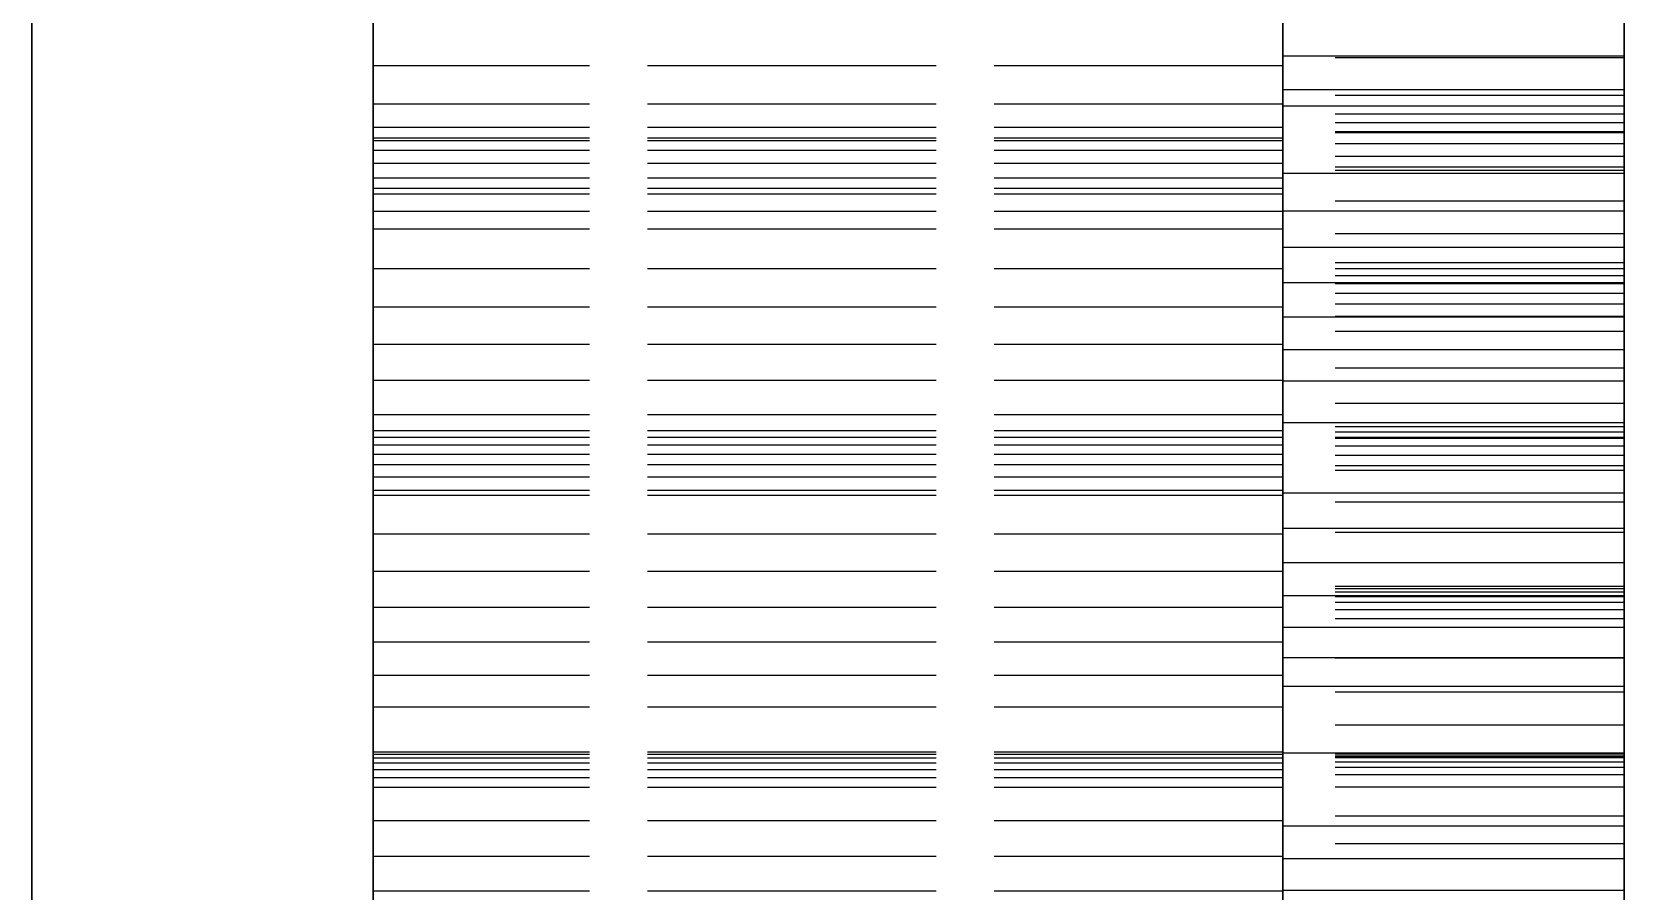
# Model space of a CAD drawing. Header units: millimetres. Extents: x -13 to 234, y -140 to 87.
# Drawn here: x 95.25 to 102.25, y -45.5 to -41.72 of the extents above; entities that cross this region are included whole.
import ezdxf

# ---------------------------------------------------------------- set-up
doc = ezdxf.new("R2010")
doc.units = ezdxf.units.MM
doc.linetypes.add('DASHED', pattern=[1.524, 1.27, -0.254])
doc.layers.add('HIDDEN', color=8, linetype='DASHED')
doc.layers.add('VISIBLE', color=7, linetype='CONTINUOUS')

msp = doc.modelspace()

# ---------------------------------------------------------------- linework, layer by layer
at = {"layer": 'HIDDEN'}
for points in [[(100.75, -41.42976), (100.75, -41.98929), (100.75, -42.54881), (100.75, -43.10833), (100.75, -43.66786), (100.75, -44.22738), (100.75, -44.7869), (100.75, -45.34643), (100.75, -45.90595), (100.75, -46.46548), (100.75, -47.025), (100.75, -47.58452), (100.75, -48.14405), (100.75, -48.70357), (100.75, -49.2631)], [(102.25, -41.42976), (102.25, -41.98929), (102.25, -42.54881), (102.25, -43.10833), (102.25, -43.66786), (102.25, -44.22738), (102.25, -44.7869), (102.25, -45.34643), (102.25, -45.90595), (102.25, -46.46548), (102.25, -47.025), (102.25, -47.58452), (102.25, -48.14405), (102.25, -48.70357), (102.25, -49.2631)], [(95.25, -41.66786), (95.25, -42.275), (95.25, -42.88214), (95.25, -43.48929), (95.25, -44.09643), (95.25, -44.70357), (95.25, -45.31071), (95.25, -45.91786), (95.25, -46.525), (95.25, -47.13214), (95.25, -47.73929), (95.25, -48.34643), (95.25, -48.95357)], [(96.75, -41.66786), (96.75, -42.275), (96.75, -42.88214), (96.75, -43.48929), (96.75, -44.09643), (96.75, -44.70357), (96.75, -45.31071), (96.75, -45.91786), (96.75, -46.525), (96.75, -47.13214), (96.75, -47.73929), (96.75, -48.34643), (96.75, -48.95357)], [(96.75, -41.66786), (96.75, -42.275), (96.75, -42.88214), (96.75, -43.48929), (96.75, -44.09643), (96.75, -44.70357), (96.75, -45.31071), (96.75, -45.91786), (96.75, -46.525), (96.75, -47.13214), (96.75, -47.73929), (96.75, -48.34643), (96.75, -48.95357)], [(96.75, -41.87438), (96.75, -41.70085)], [(96.75, -41.70085), (96.75, -41.87438)], [(100.75, -41.66786), (100.75, -42.275), (100.75, -42.88214), (100.75, -43.48929), (100.75, -44.09643), (100.75, -44.70357), (100.75, -45.31071), (100.75, -45.91786), (100.75, -46.525), (100.75, -47.13214), (100.75, -47.73929), (100.75, -48.34643), (100.75, -48.95357)], [(100.75, -41.66882), (100.75, -41.83869)], [(100.75, -41.87438), (100.75, -41.70085)], [(100.75, -41.70085), (100.75, -41.87438)], [(100.75, -45.62619), (100.75, -45.34643), (100.75, -45.06667), (100.75, -44.7869), (100.75, -44.50714), (100.75, -44.22738), (100.75, -43.94762), (100.75, -43.66786), (100.75, -43.3881), (100.75, -43.10833), (100.75, -42.82857), (100.75, -42.54881), (100.75, -42.26905), (100.75, -41.98929), (100.75, -41.70952)], [(100.75, -41.97992), (100.75, -41.84968), (100.75, -41.71945)], [(102.25, -41.66882), (102.25, -41.83869)], [(102.25, -45.62619), (102.25, -45.34643), (102.25, -45.06667), (102.25, -44.7869), (102.25, -44.50714), (102.25, -44.22738), (102.25, -43.94762), (102.25, -43.66786), (102.25, -43.3881), (102.25, -43.10833), (102.25, -42.82857), (102.25, -42.54881), (102.25, -42.26905), (102.25, -41.98929), (102.25, -41.70952)], [(100.75, -41.83869), (100.75, -42.00396)], [(102.25, -41.83869), (100.75, -41.83869)], [(102.25, -41.83869), (102.25, -42.00396)], [(96.75, -42.04234), (96.75, -41.87438)], [(96.75, -41.87438), (96.75, -42.04234)], [(100.75, -41.87438), (96.75, -41.87438)], [(100.75, -41.87438), (96.75, -41.87438)], [(100.75, -42.04234), (100.75, -41.87438)], [(100.75, -41.87438), (100.75, -42.04234)], [(100.75, -42.33432), (100.75, -41.97992)], [(96.75, -42.20414), (96.75, -42.04234)], [(96.75, -42.04234), (96.75, -42.20414)], [(100.75, -42.04234), (96.75, -42.04234)], [(100.75, -42.04234), (96.75, -42.04234)], [(100.75, -42.00396), (100.75, -42.16437)], [(102.25, -42.00396), (100.75, -42.00396)], [(100.75, -42.20414), (100.75, -42.04234)], [(100.75, -42.04234), (100.75, -42.20414)], [(100.75, -43.26188), (100.75, -43.24268), (100.75, -43.22348), (100.75, -43.20427), (100.75, -43.18507), (100.75, -43.16587), (100.75, -43.14667), (100.75, -43.12747), (100.75, -43.10827), (100.75, -43.08907), (100.75, -43.06987), (100.75, -43.05066), (100.75, -43.03146), (100.75, -43.01226), (100.75, -42.99306), (100.75, -42.97386), (100.75, -42.95466), (100.75, -42.93546), (100.75, -42.91626), (100.75, -42.89705), (100.75, -42.87785), (100.75, -42.85865), (100.75, -42.83945), (100.75, -42.82025), (100.75, -42.80105), (100.75, -42.78185), (100.75, -42.76265), (100.75, -42.74344), (100.75, -42.72424), (100.75, -42.70504), (100.75, -42.68584), (100.75, -42.66664), (100.75, -42.64744), (100.75, -42.62824), (100.75, -42.60904), (100.75, -42.58983), (100.75, -42.57063), (100.75, -42.55143), (100.75, -42.53223), (100.75, -42.51303), (100.75, -42.49383), (100.75, -42.47463), (100.75, -42.45543), (100.75, -42.43622), (100.75, -42.41702), (100.75, -42.39782), (100.75, -42.37862), (100.75, -42.35942), (100.75, -42.34022), (100.75, -42.32102), (100.75, -42.30182), (100.75, -42.28261), (100.75, -42.26341), (100.75, -42.24421), (100.75, -42.22501), (100.75, -42.20581), (100.75, -42.18661), (100.75, -42.16741), (100.75, -42.14821), (100.75, -42.129), (100.75, -42.1098), (100.75, -42.0906), (100.75, -42.0714), (100.75, -42.0522)], [(100.75, -42.0522), (100.75, -42.08596)], [(102.25, -42.00396), (102.25, -42.16437)], [(102.25, -42.0522), (102.25, -42.08596)], [(102.25, -42.33432), (102.25, -42.0522)], [(100.75, -42.08596), (100.75, -42.12469)], [(102.25, -42.08596), (100.75, -42.08596)], [(100.75, -42.12469), (100.75, -42.16859)], [(102.25, -42.12469), (100.75, -42.12469)], [(102.25, -42.08596), (102.25, -42.12469)], [(102.25, -42.12469), (102.25, -42.16859)], [(96.75, -42.41311), (96.75, -42.14499)], [(96.75, -42.14499), (96.75, -42.19275)], [(96.75, -42.19275), (96.75, -42.14499)], [(96.75, -42.14499), (96.75, -42.41311)], [(100.75, -42.14499), (96.75, -42.14499)], [(100.75, -42.14499), (96.75, -42.14499)], [(96.75, -42.19275), (96.75, -42.24577)], [(96.75, -42.24577), (96.75, -42.19275)], [(100.75, -42.19275), (96.75, -42.19275)], [(100.75, -42.19275), (96.75, -42.19275)], [(96.75, -42.5155), (96.75, -42.20414)], [(96.75, -42.20414), (96.75, -42.5155)], [(100.75, -42.20414), (96.75, -42.20414)], [(100.75, -42.20414), (96.75, -42.20414)], [(100.75, -42.41311), (100.75, -42.14499)], [(100.75, -42.14499), (100.75, -42.19275)], [(100.75, -42.19275), (100.75, -42.14499)], [(100.75, -42.14499), (100.75, -42.41311)], [(100.75, -42.16437), (100.75, -42.3196)], [(102.25, -42.16437), (100.75, -42.16437)], [(100.75, -42.16859), (100.75, -42.2179)], [(102.25, -42.16859), (100.75, -42.16859)], [(100.75, -42.19275), (100.75, -42.24577)], [(100.75, -42.24577), (100.75, -42.19275)], [(100.75, -42.5155), (100.75, -42.20414)], [(100.75, -42.20414), (100.75, -42.5155)], [(102.25, -42.16437), (102.25, -42.3196)], [(102.25, -42.16859), (102.25, -42.2179)], [(96.75, -42.24577), (96.75, -42.30426)], [(96.75, -42.30426), (96.75, -42.24577)], [(100.75, -42.24577), (96.75, -42.24577)], [(100.75, -42.24577), (96.75, -42.24577)], [(100.75, -42.2179), (100.75, -42.27298)], [(102.25, -42.2179), (100.75, -42.2179)], [(100.75, -42.24577), (100.75, -42.30426)], [(100.75, -42.30426), (100.75, -42.24577)], [(100.75, -42.27298), (100.75, -42.33432)], [(102.25, -42.27298), (100.75, -42.27298)], [(102.25, -42.2179), (102.25, -42.27298)], [(102.25, -42.27298), (102.25, -42.33432)], [(96.75, -42.30426), (96.75, -42.36845)], [(96.75, -42.36845), (96.75, -42.30426)], [(100.75, -42.30426), (96.75, -42.30426)], [(100.75, -42.30426), (96.75, -42.30426)], [(100.75, -42.30426), (100.75, -42.36845)], [(100.75, -42.36845), (100.75, -42.30426)], [(100.75, -42.3196), (100.75, -42.46926)], [(102.25, -42.3196), (100.75, -42.3196)], [(102.25, -42.33432), (100.75, -42.33432)], [(102.25, -42.3196), (102.25, -42.46926)], [(96.75, -42.36845), (96.75, -42.43869)], [(96.75, -42.43869), (96.75, -42.36845)], [(100.75, -42.36845), (96.75, -42.36845)], [(100.75, -42.36845), (96.75, -42.36845)], [(96.75, -42.59254), (96.75, -42.41311)], [(96.75, -42.41311), (96.75, -42.59254)], [(100.75, -42.41311), (96.75, -42.41311)], [(100.75, -42.41311), (96.75, -42.41311)], [(100.75, -42.36845), (100.75, -42.43869)], [(100.75, -42.43869), (100.75, -42.36845)], [(100.75, -42.59254), (100.75, -42.41311)], [(100.75, -42.41311), (100.75, -42.59254)], [(96.75, -42.43869), (96.75, -42.5155)], [(96.75, -42.5155), (96.75, -42.43869)], [(100.75, -42.43869), (96.75, -42.43869)], [(100.75, -42.43869), (96.75, -42.43869)], [(100.75, -42.43869), (100.75, -42.5155)], [(100.75, -42.5155), (100.75, -42.43869)], [(100.75, -42.46926), (100.75, -42.61277)], [(102.25, -42.46926), (100.75, -42.46926)], [(102.25, -42.46926), (102.25, -42.61277)], [(100.75, -42.5155), (96.75, -42.5155)], [(100.75, -42.5155), (96.75, -42.5155)], [(96.75, -42.76706), (96.75, -42.59254)], [(96.75, -42.59254), (96.75, -42.76706)], [(100.75, -42.59254), (96.75, -42.59254)], [(100.75, -42.59254), (96.75, -42.59254)], [(100.75, -42.76706), (100.75, -42.59254)], [(100.75, -42.59254), (100.75, -42.76706)], [(100.75, -42.61277), (100.75, -42.97645)], [(102.25, -42.61277), (100.75, -42.61277)], [(102.25, -42.61277), (102.25, -42.97645)], [(96.75, -42.93638), (96.75, -42.76706)], [(96.75, -42.76706), (96.75, -42.93638)], [(100.75, -42.76706), (96.75, -42.76706)], [(100.75, -42.76706), (96.75, -42.76706)], [(100.75, -42.76634), (100.75, -42.74059)], [(100.75, -42.74059), (100.75, -43.04306)], [(102.25, -42.74059), (100.75, -42.74059)], [(100.75, -42.79717), (100.75, -42.76634)], [(102.25, -42.76634), (100.75, -42.76634)], [(100.75, -42.93638), (100.75, -42.76706)], [(100.75, -42.76706), (100.75, -42.93638)], [(102.25, -42.76634), (102.25, -42.74059)], [(102.25, -42.74059), (102.25, -43.04306)], [(102.25, -42.79717), (102.25, -42.76634)], [(100.75, -42.83328), (100.75, -42.79717)], [(102.25, -42.79717), (100.75, -42.79717)], [(100.75, -42.87493), (100.75, -42.83328)], [(102.25, -42.83328), (100.75, -42.83328)], [(102.25, -42.83328), (102.25, -42.79717)], [(102.25, -42.87493), (102.25, -42.83328)], [(100.75, -42.92249), (100.75, -42.87493)], [(102.25, -42.87493), (100.75, -42.87493)], [(102.25, -42.92249), (102.25, -42.87493)], [(96.75, -43.10014), (96.75, -42.93638)], [(96.75, -42.93638), (96.75, -43.10014)], [(100.75, -42.93638), (96.75, -42.93638)], [(100.75, -42.93638), (96.75, -42.93638)], [(100.75, -42.97645), (100.75, -42.92249)], [(102.25, -42.92249), (100.75, -42.92249)], [(100.75, -43.10014), (100.75, -42.93638)], [(100.75, -42.93638), (100.75, -43.10014)], [(102.25, -42.97645), (100.75, -42.97645)], [(102.25, -42.97645), (102.25, -42.92249)], [(100.75, -43.04306), (100.75, -43.20347)], [(102.25, -43.04306), (100.75, -43.04306)], [(102.25, -43.04306), (102.25, -43.20347)], [(96.75, -43.2579), (96.75, -43.10014)], [(96.75, -43.10014), (96.75, -43.2579)], [(100.75, -43.10014), (96.75, -43.10014)], [(100.75, -43.10014), (96.75, -43.10014)], [(100.75, -43.2579), (100.75, -43.10014)], [(100.75, -43.10014), (100.75, -43.2579)], [(96.75, -43.40901), (96.75, -43.2579)], [(96.75, -43.2579), (96.75, -43.40901)], [(100.75, -43.2579), (96.75, -43.2579)], [(100.75, -43.2579), (96.75, -43.2579)], [(100.75, -43.20347), (100.75, -43.35902)], [(102.25, -43.20347), (100.75, -43.20347)], [(100.75, -43.40901), (100.75, -43.2579)], [(100.75, -43.2579), (100.75, -43.40901)], [(102.25, -43.20347), (102.25, -43.35902)], [(100.75, -43.63428), (100.75, -43.26188)], [(100.75, -43.35902), (100.75, -43.50946)], [(102.25, -43.35902), (100.75, -43.35902)], [(102.25, -43.35902), (102.25, -43.50946)], [(96.75, -43.74289), (96.75, -43.40901)], [(96.75, -43.40901), (96.75, -43.74289)], [(100.75, -43.40901), (96.75, -43.40901)], [(100.75, -43.40901), (96.75, -43.40901)], [(100.75, -43.74289), (100.75, -43.40901)], [(100.75, -43.40901), (100.75, -43.74289)], [(100.75, -44.60477), (100.75, -44.58636), (100.75, -44.56795), (100.75, -44.54955), (100.75, -44.53114), (100.75, -44.51273), (100.75, -44.49432), (100.75, -44.47591), (100.75, -44.4575), (100.75, -44.43909), (100.75, -44.42069), (100.75, -44.40228), (100.75, -44.38387), (100.75, -44.36546), (100.75, -44.34705), (100.75, -44.32864), (100.75, -44.31023), (100.75, -44.29183), (100.75, -44.27342), (100.75, -44.25501), (100.75, -44.2366), (100.75, -44.21819), (100.75, -44.19978), (100.75, -44.18138), (100.75, -44.16297), (100.75, -44.14456), (100.75, -44.12615), (100.75, -44.10774), (100.75, -44.08933), (100.75, -44.07092), (100.75, -44.05252), (100.75, -44.03411), (100.75, -44.0157), (100.75, -43.99729), (100.75, -43.97888), (100.75, -43.96047), (100.75, -43.94207), (100.75, -43.92366), (100.75, -43.90525), (100.75, -43.88684), (100.75, -43.86843), (100.75, -43.85002), (100.75, -43.83161), (100.75, -43.81321), (100.75, -43.7948), (100.75, -43.77639), (100.75, -43.75798), (100.75, -43.73957), (100.75, -43.72116), (100.75, -43.70276), (100.75, -43.68435), (100.75, -43.66594), (100.75, -43.64753), (100.75, -43.62912), (100.75, -43.61071), (100.75, -43.5923), (100.75, -43.5739), (100.75, -43.55549), (100.75, -43.53708), (100.75, -43.51867), (100.75, -43.50026), (100.75, -43.48185), (100.75, -43.46345), (100.75, -43.44504)], [(100.75, -43.44504), (100.75, -43.46274)], [(100.75, -43.46274), (100.75, -43.48562)], [(102.25, -43.46274), (100.75, -43.46274)], [(102.25, -43.44504), (102.25, -43.46274)], [(102.25, -43.63428), (102.25, -43.44504)], [(102.25, -43.46274), (102.25, -43.48562)], [(96.75, -43.76489), (96.75, -43.47922)], [(96.75, -43.47922), (96.75, -43.50831)], [(96.75, -43.50831), (96.75, -43.47922)], [(96.75, -43.47922), (96.75, -43.76489)], [(100.75, -43.47922), (96.75, -43.47922)], [(100.75, -43.47922), (96.75, -43.47922)], [(96.75, -43.50831), (96.75, -43.54298)], [(96.75, -43.54298), (96.75, -43.50831)], [(100.75, -43.50831), (96.75, -43.50831)], [(100.75, -43.50831), (96.75, -43.50831)], [(100.75, -43.76489), (100.75, -43.47922)], [(100.75, -43.47922), (100.75, -43.50831)], [(100.75, -43.50831), (100.75, -43.47922)], [(100.75, -43.47922), (100.75, -43.76489)], [(100.75, -43.48562), (100.75, -43.51388)], [(102.25, -43.48562), (100.75, -43.48562)], [(100.75, -43.50831), (100.75, -43.54298)], [(100.75, -43.54298), (100.75, -43.50831)], [(100.75, -43.50946), (100.75, -43.65445)], [(102.25, -43.50946), (100.75, -43.50946)], [(100.75, -43.51388), (100.75, -43.54781)], [(102.25, -43.51388), (100.75, -43.51388)], [(102.25, -43.48562), (102.25, -43.51388)], [(102.25, -43.50946), (102.25, -43.65445)], [(102.25, -43.51388), (102.25, -43.54781)], [(96.75, -43.54298), (96.75, -43.58344)], [(96.75, -43.58344), (96.75, -43.54298)], [(100.75, -43.54298), (96.75, -43.54298)], [(100.75, -43.54298), (96.75, -43.54298)], [(96.75, -43.58344), (96.75, -43.62996)], [(96.75, -43.62996), (96.75, -43.58344)], [(100.75, -43.58344), (96.75, -43.58344)], [(100.75, -43.58344), (96.75, -43.58344)], [(100.75, -43.54298), (100.75, -43.58344)], [(100.75, -43.58344), (100.75, -43.54298)], [(100.75, -43.54781), (100.75, -43.58777)], [(102.25, -43.54781), (100.75, -43.54781)], [(100.75, -43.58344), (100.75, -43.62996)], [(100.75, -43.62996), (100.75, -43.58344)], [(100.75, -43.58777), (100.75, -43.63428)], [(102.25, -43.58777), (100.75, -43.58777)], [(102.25, -43.54781), (102.25, -43.58777)], [(102.25, -43.58777), (102.25, -43.63428)], [(96.75, -43.62996), (96.75, -43.68292)], [(96.75, -43.68292), (96.75, -43.62996)], [(100.75, -43.62996), (96.75, -43.62996)], [(100.75, -43.62996), (96.75, -43.62996)], [(100.75, -43.62996), (100.75, -43.68292)], [(100.75, -43.68292), (100.75, -43.62996)], [(102.25, -43.63428), (100.75, -43.63428)], [(100.75, -43.65445), (100.75, -43.79356)], [(102.25, -43.65445), (100.75, -43.65445)], [(102.25, -43.65445), (102.25, -43.79356)], [(96.75, -43.68292), (96.75, -43.74289)], [(96.75, -43.74289), (96.75, -43.68292)], [(100.75, -43.68292), (96.75, -43.68292)], [(100.75, -43.68292), (96.75, -43.68292)], [(100.75, -43.74289), (96.75, -43.74289)], [(100.75, -43.74289), (96.75, -43.74289)], [(100.75, -43.68292), (100.75, -43.74289)], [(100.75, -43.74289), (100.75, -43.68292)], [(96.75, -43.93426), (96.75, -43.76489)], [(96.75, -43.76489), (96.75, -43.93426)], [(100.75, -43.76489), (96.75, -43.76489)], [(100.75, -43.76489), (96.75, -43.76489)], [(100.75, -43.93426), (100.75, -43.76489)], [(100.75, -43.76489), (100.75, -43.93426)], [(100.75, -43.79356), (100.75, -43.92623)], [(102.25, -43.79356), (100.75, -43.79356)], [(102.25, -43.79356), (102.25, -43.92623)], [(96.75, -44.09836), (96.75, -43.93426)], [(96.75, -43.93426), (96.75, -44.09836)], [(100.75, -43.93426), (96.75, -43.93426)], [(100.75, -43.93426), (96.75, -43.93426)], [(100.75, -43.92623), (100.75, -44.30675)], [(102.25, -43.92623), (100.75, -43.92623)], [(100.75, -44.09836), (100.75, -43.93426)], [(100.75, -43.93426), (100.75, -44.09836)], [(102.25, -43.92623), (102.25, -44.30675)], [(96.75, -44.2569), (96.75, -44.09836)], [(96.75, -44.09836), (96.75, -44.2569)], [(100.75, -44.09836), (96.75, -44.09836)], [(100.75, -44.09836), (96.75, -44.09836)], [(100.75, -44.2569), (100.75, -44.09836)], [(100.75, -44.09836), (100.75, -44.2569)], [(100.75, -44.17406), (100.75, -44.16444)], [(100.75, -44.16444), (100.75, -44.47962)], [(102.25, -44.16444), (100.75, -44.16444)], [(102.25, -44.17406), (102.25, -44.16444)], [(102.25, -44.16444), (102.25, -44.47962)], [(100.75, -44.18895), (100.75, -44.17406)], [(102.25, -44.17406), (100.75, -44.17406)], [(100.75, -44.20933), (100.75, -44.18895)], [(102.25, -44.18895), (100.75, -44.18895)], [(100.75, -44.23548), (100.75, -44.20933)], [(102.25, -44.20933), (100.75, -44.20933)], [(100.75, -44.26777), (100.75, -44.23548)], [(102.25, -44.23548), (100.75, -44.23548)], [(102.25, -44.18895), (102.25, -44.17406)], [(102.25, -44.20933), (102.25, -44.18895)], [(102.25, -44.23548), (102.25, -44.20933)], [(102.25, -44.26777), (102.25, -44.23548)], [(96.75, -44.40951), (96.75, -44.2569)], [(96.75, -44.2569), (96.75, -44.40951)], [(100.75, -44.2569), (96.75, -44.2569)], [(100.75, -44.2569), (96.75, -44.2569)], [(100.75, -44.40951), (100.75, -44.2569)], [(100.75, -44.2569), (100.75, -44.40951)], [(100.75, -44.30675), (100.75, -44.26777)], [(102.25, -44.26777), (100.75, -44.26777)], [(102.25, -44.30675), (100.75, -44.30675)], [(102.25, -44.30675), (102.25, -44.26777)], [(96.75, -44.55572), (96.75, -44.40951)], [(96.75, -44.40951), (96.75, -44.55572)], [(100.75, -44.40951), (96.75, -44.40951)], [(100.75, -44.40951), (96.75, -44.40951)], [(100.75, -44.55572), (100.75, -44.40951)], [(100.75, -44.40951), (100.75, -44.55572)], [(100.75, -44.47962), (100.75, -44.62956)], [(102.25, -44.47962), (100.75, -44.47962)], [(102.25, -44.47962), (102.25, -44.62956)], [(96.75, -44.69485), (96.75, -44.55572)], [(96.75, -44.55572), (96.75, -44.69485)], [(100.75, -44.55572), (96.75, -44.55572)], [(100.75, -44.55572), (96.75, -44.55572)], [(100.75, -44.69485), (100.75, -44.55572)], [(100.75, -44.55572), (100.75, -44.69485)], [(100.75, -44.99281), (100.75, -44.60477)], [(100.75, -44.62956), (100.75, -44.77441)], [(102.25, -44.62956), (100.75, -44.62956)], [(102.25, -44.62956), (102.25, -44.77441)], [(96.75, -45.04841), (96.75, -44.69485)], [(96.75, -44.69485), (96.75, -45.04841)], [(100.75, -44.69485), (96.75, -44.69485)], [(100.75, -44.69485), (96.75, -44.69485)], [(100.75, -45.04841), (100.75, -44.69485)], [(100.75, -44.69485), (100.75, -45.04841)], [(100.75, -44.77441), (100.75, -44.91392)], [(102.25, -44.77441), (100.75, -44.77441)], [(102.25, -44.77441), (102.25, -44.91392)], [(96.75, -45.1946), (96.75, -44.89384)], [(96.75, -44.89384), (96.75, -44.90401)], [(96.75, -44.90401), (96.75, -44.89384)], [(96.75, -44.89384), (96.75, -45.1946)], [(100.75, -44.89384), (96.75, -44.89384)], [(100.75, -44.89384), (96.75, -44.89384)], [(96.75, -44.90401), (96.75, -44.92002)], [(96.75, -44.92002), (96.75, -44.90401)], [(100.75, -44.90401), (96.75, -44.90401)], [(100.75, -44.90401), (96.75, -44.90401)], [(96.75, -44.92002), (96.75, -44.9421)], [(96.75, -44.9421), (96.75, -44.92002)], [(100.75, -44.92002), (96.75, -44.92002)], [(100.75, -44.92002), (96.75, -44.92002)], [(100.75, -45.1946), (100.75, -44.89384)], [(100.75, -44.89384), (100.75, -44.90401)], [(100.75, -44.90401), (100.75, -44.89384)], [(100.75, -44.89384), (100.75, -45.1946)], [(100.75, -45.51013), (100.75, -45.49263), (100.75, -45.47513), (100.75, -45.45763), (100.75, -45.44013), (100.75, -45.42263), (100.75, -45.40513), (100.75, -45.38763), (100.75, -45.37013), (100.75, -45.35263), (100.75, -45.33513), (100.75, -45.31764), (100.75, -45.30014), (100.75, -45.28264), (100.75, -45.26514), (100.75, -45.24764), (100.75, -45.23014), (100.75, -45.21264), (100.75, -45.19514), (100.75, -45.17764), (100.75, -45.16014), (100.75, -45.14264), (100.75, -45.12514), (100.75, -45.10764), (100.75, -45.09014), (100.75, -45.07265), (100.75, -45.05515), (100.75, -45.03765), (100.75, -45.02015), (100.75, -45.00265), (100.75, -44.98515), (100.75, -44.96765), (100.75, -44.95015), (100.75, -44.93265), (100.75, -44.91515), (100.75, -44.89765)], [(100.75, -44.89765), (100.75, -44.89918)], [(100.75, -44.89918), (100.75, -44.90606)], [(102.25, -44.89918), (100.75, -44.89918)], [(100.75, -44.90401), (100.75, -44.92002)], [(100.75, -44.92002), (100.75, -44.90401)], [(100.75, -44.90606), (100.75, -44.91852)], [(102.25, -44.90606), (100.75, -44.90606)], [(100.75, -44.91392), (100.75, -45.04774)], [(102.25, -44.91392), (100.75, -44.91392)], [(100.75, -44.91852), (100.75, -44.93685)], [(102.25, -44.91852), (100.75, -44.91852)], [(100.75, -44.92002), (100.75, -44.9421)], [(100.75, -44.9421), (100.75, -44.92002)], [(100.75, -44.93685), (100.75, -44.96143)], [(102.25, -44.93685), (100.75, -44.93685)], [(102.25, -44.89765), (102.25, -44.89918)], [(102.25, -44.99281), (102.25, -44.89765)], [(102.25, -44.89918), (102.25, -44.90606)], [(102.25, -44.90606), (102.25, -44.91852)], [(102.25, -44.91392), (102.25, -45.04774)], [(102.25, -44.91852), (102.25, -44.93685)], [(102.25, -44.93685), (102.25, -44.96143)], [(96.75, -44.9421), (96.75, -44.97056)], [(96.75, -44.97056), (96.75, -44.9421)], [(100.75, -44.9421), (96.75, -44.9421)], [(100.75, -44.9421), (96.75, -44.9421)], [(96.75, -44.97056), (96.75, -45.00579)], [(96.75, -45.00579), (96.75, -44.97056)], [(100.75, -44.97056), (96.75, -44.97056)], [(100.75, -44.97056), (96.75, -44.97056)], [(96.75, -45.00579), (96.75, -45.04841)], [(96.75, -45.04841), (96.75, -45.00579)], [(100.75, -45.00579), (96.75, -45.00579)], [(100.75, -45.00579), (96.75, -45.00579)], [(100.75, -44.9421), (100.75, -44.97056)], [(100.75, -44.97056), (100.75, -44.9421)], [(100.75, -44.96143), (100.75, -44.99281)], [(102.25, -44.96143), (100.75, -44.96143)], [(100.75, -44.97056), (100.75, -45.00579)], [(100.75, -45.00579), (100.75, -44.97056)], [(102.25, -44.99281), (100.75, -44.99281)], [(100.75, -45.00579), (100.75, -45.04841)], [(100.75, -45.04841), (100.75, -45.00579)], [(102.25, -44.96143), (102.25, -44.99281)], [(100.75, -45.04841), (96.75, -45.04841)], [(100.75, -45.04841), (96.75, -45.04841)], [(100.75, -45.04774), (100.75, -45.17544)], [(102.25, -45.04774), (100.75, -45.04774)], [(102.25, -45.04774), (102.25, -45.17544)], [(96.75, -45.35247), (96.75, -45.1946)], [(96.75, -45.1946), (96.75, -45.35247)], [(100.75, -45.1946), (96.75, -45.1946)], [(100.75, -45.1946), (96.75, -45.1946)], [(100.75, -45.17544), (100.75, -45.29643)], [(102.25, -45.17544), (100.75, -45.17544)], [(100.75, -45.35247), (100.75, -45.1946)], [(100.75, -45.1946), (100.75, -45.35247)], [(102.25, -45.17544), (102.25, -45.29643)], [(96.75, -45.50476), (96.75, -45.35247)], [(96.75, -45.35247), (96.75, -45.50476)], [(100.75, -45.35247), (96.75, -45.35247)], [(100.75, -45.35247), (96.75, -45.35247)], [(100.75, -45.29643), (100.75, -45.69138)], [(102.25, -45.29643), (100.75, -45.29643)], [(100.75, -45.50476), (100.75, -45.35247)], [(100.75, -45.35247), (100.75, -45.50476)], [(102.25, -45.29643), (102.25, -45.69138)], [(96.75, -45.50476), (96.75, -45.65117)], [(100.75, -45.50476), (96.75, -45.50476)], [(100.75, -45.50476), (96.75, -45.50476)], [(100.75, -45.50476), (100.75, -45.65117)]]:
    msp.add_lwpolyline(points, dxfattribs=at)
at = {"layer": 'VISIBLE'}
for points in [[(95.25, -45.61429), (95.25, -45.31071), (95.25, -45.00714), (95.25, -44.70357), (95.25, -44.4), (95.25, -44.09643), (95.25, -43.79286), (95.25, -43.48929), (95.25, -43.18571), (95.25, -42.88214), (95.25, -42.57857), (95.25, -42.275), (95.25, -41.97143), (95.25, -41.66786)], [(96.75, -45.61429), (96.75, -45.31071), (96.75, -45.00714), (96.75, -44.70357), (96.75, -44.4), (96.75, -44.09643), (96.75, -43.79286), (96.75, -43.48929), (96.75, -43.18571), (96.75, -42.88214), (96.75, -42.57857), (96.75, -42.275), (96.75, -41.97143), (96.75, -41.66786)], [(96.75, -45.61429), (96.75, -45.31071), (96.75, -45.00714), (96.75, -44.70357), (96.75, -44.4), (96.75, -44.09643), (96.75, -43.79286), (96.75, -43.48929), (96.75, -43.18571), (96.75, -42.88214), (96.75, -42.57857), (96.75, -42.275), (96.75, -41.97143), (96.75, -41.66786)], [(100.75, -41.83133), (100.75, -41.67676)], [(102.25, -41.83133), (102.25, -41.67676)], [(100.75, -41.97992), (100.75, -41.83133)], [(102.25, -41.83133), (100.75, -41.83133)], [(102.25, -41.97992), (102.25, -41.83133)], [(100.75, -42.0522), (100.75, -42.05105), (100.75, -42.0499), (100.75, -42.04876), (100.75, -42.04761), (100.75, -42.04646), (100.75, -42.04532), (100.75, -42.04417), (100.75, -42.04302), (100.75, -42.04187), (100.75, -42.04073), (100.75, -42.03958), (100.75, -42.03843), (100.75, -42.03728), (100.75, -42.03614), (100.75, -42.03499), (100.75, -42.03384), (100.75, -42.0327), (100.75, -42.03155), (100.75, -42.0304), (100.75, -42.02925), (100.75, -42.02811), (100.75, -42.02696), (100.75, -42.02581), (100.75, -42.02466), (100.75, -42.02352), (100.75, -42.02237), (100.75, -42.02122), (100.75, -42.02008), (100.75, -42.01893), (100.75, -42.01778), (100.75, -42.01663), (100.75, -42.01549), (100.75, -42.01434), (100.75, -42.01319), (100.75, -42.01204), (100.75, -42.0109), (100.75, -42.00975), (100.75, -42.0086), (100.75, -42.00746), (100.75, -42.00631), (100.75, -42.00516), (100.75, -42.00401), (100.75, -42.00287), (100.75, -42.00172), (100.75, -42.00057), (100.75, -41.99942), (100.75, -41.99828), (100.75, -41.99713), (100.75, -41.99598), (100.75, -41.99484), (100.75, -41.99369), (100.75, -41.99254), (100.75, -41.99139), (100.75, -41.99025), (100.75, -41.9891), (100.75, -41.98795), (100.75, -41.9868), (100.75, -41.98566), (100.75, -41.98451), (100.75, -41.98336), (100.75, -41.98222), (100.75, -41.98107), (100.75, -41.97992)], [(102.25, -41.97992), (100.75, -41.97992)], [(102.25, -42.0522), (102.25, -41.97992)], [(100.75, -42.3476), (100.75, -42.0522)], [(102.25, -42.0522), (100.75, -42.0522)], [(102.25, -42.3476), (102.25, -42.0522)], [(100.75, -42.51287), (100.75, -42.3476)], [(102.25, -42.3476), (100.75, -42.3476)], [(102.25, -42.51287), (102.25, -42.3476)], [(100.75, -42.6734), (100.75, -42.51287)], [(102.25, -42.51287), (100.75, -42.51287)], [(102.25, -42.6734), (102.25, -42.51287)], [(100.75, -42.82895), (100.75, -42.6734)], [(102.25, -42.6734), (100.75, -42.6734)], [(102.25, -42.82895), (102.25, -42.6734)], [(100.75, -42.97918), (100.75, -42.82895)], [(102.25, -42.82895), (100.75, -42.82895)], [(102.25, -42.97918), (102.25, -42.82895)], [(100.75, -43.12368), (100.75, -42.97918)], [(102.25, -42.97918), (100.75, -42.97918)], [(102.25, -43.12368), (102.25, -42.97918)], [(100.75, -43.26188), (100.75, -43.12368)], [(102.25, -43.12368), (100.75, -43.12368)], [(102.25, -43.26188), (102.25, -43.12368)], [(100.75, -43.44504), (100.75, -43.44213), (100.75, -43.43922), (100.75, -43.43632), (100.75, -43.43341), (100.75, -43.4305), (100.75, -43.42759), (100.75, -43.42469), (100.75, -43.42178), (100.75, -43.41887), (100.75, -43.41596), (100.75, -43.41306), (100.75, -43.41015), (100.75, -43.40724), (100.75, -43.40433), (100.75, -43.40143), (100.75, -43.39852), (100.75, -43.39561), (100.75, -43.39271), (100.75, -43.3898), (100.75, -43.38689), (100.75, -43.38398), (100.75, -43.38108), (100.75, -43.37817), (100.75, -43.37526), (100.75, -43.37235), (100.75, -43.36945), (100.75, -43.36654), (100.75, -43.36363), (100.75, -43.36073), (100.75, -43.35782), (100.75, -43.35491), (100.75, -43.352), (100.75, -43.3491), (100.75, -43.34619), (100.75, -43.34328), (100.75, -43.34037), (100.75, -43.33747), (100.75, -43.33456), (100.75, -43.33165), (100.75, -43.32875), (100.75, -43.32584), (100.75, -43.32293), (100.75, -43.32002), (100.75, -43.31712), (100.75, -43.31421), (100.75, -43.3113), (100.75, -43.30839), (100.75, -43.30549), (100.75, -43.30258), (100.75, -43.29967), (100.75, -43.29677), (100.75, -43.29386), (100.75, -43.29095), (100.75, -43.28804), (100.75, -43.28514), (100.75, -43.28223), (100.75, -43.27932), (100.75, -43.27641), (100.75, -43.27351), (100.75, -43.2706), (100.75, -43.26769), (100.75, -43.26479), (100.75, -43.26188)], [(102.25, -43.26188), (100.75, -43.26188)], [(102.25, -43.44504), (102.25, -43.26188)], [(100.75, -43.75411), (100.75, -43.44504)], [(102.25, -43.44504), (100.75, -43.44504)], [(102.25, -43.75411), (102.25, -43.44504)], [(100.75, -43.90941), (100.75, -43.75411)], [(102.25, -43.75411), (100.75, -43.75411)], [(102.25, -43.90941), (102.25, -43.75411)], [(100.75, -44.05973), (100.75, -43.90941)], [(102.25, -43.90941), (100.75, -43.90941)], [(102.25, -44.05973), (102.25, -43.90941)], [(100.75, -44.20481), (100.75, -44.05973)], [(102.25, -44.05973), (100.75, -44.05973)], [(102.25, -44.20481), (102.25, -44.05973)], [(100.75, -44.34433), (100.75, -44.20481)], [(102.25, -44.20481), (100.75, -44.20481)], [(102.25, -44.34433), (102.25, -44.20481)], [(100.75, -44.47785), (100.75, -44.34433)], [(102.25, -44.34433), (100.75, -44.34433)], [(102.25, -44.47785), (102.25, -44.34433)], [(100.75, -44.60477), (100.75, -44.47785)], [(102.25, -44.47785), (100.75, -44.47785)], [(102.25, -44.60477), (102.25, -44.47785)], [(100.75, -44.89765), (100.75, -44.893), (100.75, -44.88835), (100.75, -44.88371), (100.75, -44.87906), (100.75, -44.87441), (100.75, -44.86976), (100.75, -44.86511), (100.75, -44.86046), (100.75, -44.85581), (100.75, -44.85116), (100.75, -44.84651), (100.75, -44.84187), (100.75, -44.83722), (100.75, -44.83257), (100.75, -44.82792), (100.75, -44.82327), (100.75, -44.81862), (100.75, -44.81397), (100.75, -44.80932), (100.75, -44.80467), (100.75, -44.80002), (100.75, -44.79538), (100.75, -44.79073), (100.75, -44.78608), (100.75, -44.78143), (100.75, -44.77678), (100.75, -44.77213), (100.75, -44.76748), (100.75, -44.76283), (100.75, -44.75818), (100.75, -44.75354), (100.75, -44.74889), (100.75, -44.74424), (100.75, -44.73959), (100.75, -44.73494), (100.75, -44.73029), (100.75, -44.72564), (100.75, -44.72099), (100.75, -44.71634), (100.75, -44.7117), (100.75, -44.70705), (100.75, -44.7024), (100.75, -44.69775), (100.75, -44.6931), (100.75, -44.68845), (100.75, -44.6838), (100.75, -44.67915), (100.75, -44.6745), (100.75, -44.66986), (100.75, -44.66521), (100.75, -44.66056), (100.75, -44.65591), (100.75, -44.65126), (100.75, -44.64661), (100.75, -44.64196), (100.75, -44.63731), (100.75, -44.63266), (100.75, -44.62802), (100.75, -44.62337), (100.75, -44.61872), (100.75, -44.61407), (100.75, -44.60942), (100.75, -44.60477)], [(102.25, -44.60477), (100.75, -44.60477)], [(102.25, -44.89765), (102.25, -44.60477)], [(100.75, -45.21844), (100.75, -44.89765)], [(102.25, -44.89765), (100.75, -44.89765)], [(102.25, -45.21844), (102.25, -44.89765)], [(100.75, -45.36278), (100.75, -45.21844)], [(102.25, -45.21844), (100.75, -45.21844)], [(102.25, -45.36278), (102.25, -45.21844)], [(100.75, -45.50194), (100.75, -45.36278)], [(102.25, -45.36278), (100.75, -45.36278)], [(102.25, -45.50194), (102.25, -45.36278)], [(100.75, -45.63565), (100.75, -45.50194)], [(102.25, -45.50194), (100.75, -45.50194)], [(102.25, -45.63565), (102.25, -45.50194)]]:
    msp.add_lwpolyline(points, dxfattribs=at)

doc.saveas('drawing.dxf')
